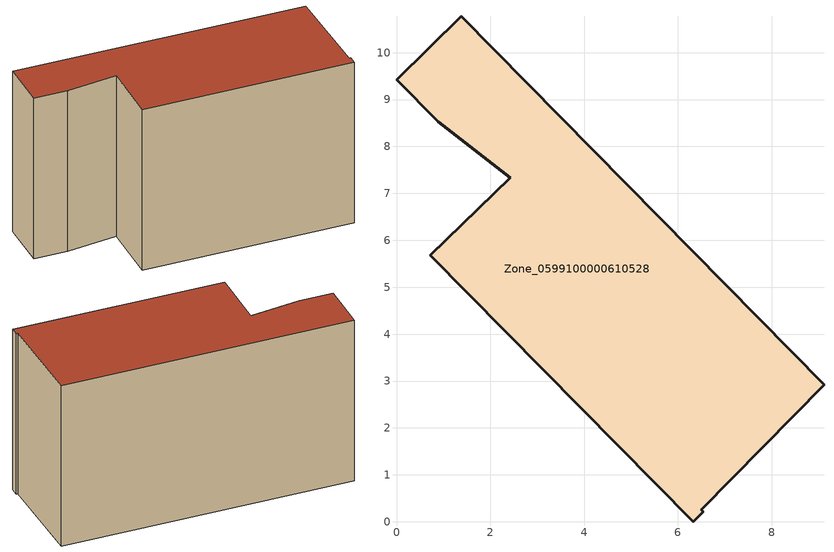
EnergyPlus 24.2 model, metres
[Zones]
Zone_0599100000610528
 floor ground (C_G): 0.72,5.68 2.42,7.33 0.89,8.53 0,9.43 1.38,10.78 9.11,2.92 6.5,0.26 6.54,0.22 6.33,0 z0
 wall outside (C_F): 0.89,8.53 2.42,7.33 0.72,5.68 6.33,0 6.54,0.22 6.5,0.26 9.11,2.92 1.38,10.78 0,9.43 0.89,8.53 z0:6.55
 roof outside (C_R): 2.42,7.33 0.72,5.68 6.33,0 6.54,0.22 6.5,0.26 9.11,2.92 1.38,10.78 0,9.43 0.89,8.53 z6.55
[BUILDING]
Pand.0599100000610528: North Axis=0; Terrain=City; Loads Convergence Tolerance Value=0.04; Temperature Convergence Tolerance Value=0.4; Solar Distribution=FullExterior; Maximum Number of Warmup Days=25; Minimum Number of Warmup Days=1
[Site:Location]
Rotterdam.The.Hague.AP_ZH_NLD Design_Conditions: Latitude=51.96; Longitude=4.45; Time Zone=1; Elevation=-4.5
[SITE:GROUNDTEMPERATURE:BUILDINGSURFACE]
18, 18, 18, 18, 18, 18, 18, 18, 18, 18, 18, 18
[MATERIAL] Thermal Absorptance=0.9; Solar Absorptance=0.7; Visible Absorptance=0.7
Name | Roughness | Thickness | Conductivity | Density | Specific Heat
G.TI.1946 | MediumSmooth | 0.15 | 1 | 540 | 1210
F.TI.1946 | Rough | 0.3 | 0.857143 | 1920 | 840
R.TI.1946 | MediumRough | 0.2 | 0.1 | 1500 | 1000
[CONSTRUCTION]
C_G: G.TI.1946
C_F: F.TI.1946
C_R: R.TI.1946
[ZONE]
Zone_0599100000610528: Type=1; Multiplier=1; Ceiling Height=Autocalculate; Volume=Autocalculate; Floor Area=autocalculate; Part of Total Floor Area=Yes
[ZONEINFILTRATION:DESIGNFLOWRATE]
Infil_Zone_0599100000610528: Zone or ZoneList or Space or SpaceList=Zone_0599100000610528; Schedule=AlwaysOn; Design Flow Rate Calculation Method=Flow/Area; Flow Rate per Floor Area=0.003; Constant Term Coefficient=1; Temperature Term Coefficient=0; Velocity Term Coefficient=0; Velocity Squared Term Coefficient=0
[HVACTEMPLATE:ZONE:IDEALLOADSAIRSYSTEM]
Zone_0599100000610528: Maximum Heating Supply Air Temperature=50; Minimum Cooling Supply Air Temperature=13; Maximum Heating Supply Air Humidity Ratio=0.0156; Minimum Cooling Supply Air Humidity Ratio=0.0077; Heating Limit=NoLimit; Cooling Limit=NoLimit; Dehumidification Control Type=ConstantSensibleHeatRatio; Cooling Sensible Heat Ratio=0.7; Dehumidification Setpoint=60; Humidification Control Type=None; Humidification Setpoint=30; Outdoor Air Method=None; Outdoor Air Flow Rate per Person=0.00944; Outdoor Air Flow Rate per Zone Floor Area=0; Outdoor Air Flow Rate per Zone=0; Demand Controlled Ventilation Type=None; Outdoor Air Economizer Type=NoEconomizer; Heat Recovery Type=None; Sensible Heat Recovery Effectiveness=0.7; Latent Heat Recovery Effectiveness=0.65
[ZONECONTROL:THERMOSTAT]
ThermostatControl_Zone_0599100000610528: Zone or ZoneList=Zone_0599100000610528; Control Type Schedule=DualSetpointControlType; Control 1=Thermostat_Zone_0599100000610528; Temperature Difference Between Cutout And Setpoint=0
[THERMOSTATSETPOINT:DUALSETPOINT]
Thermostat_Zone_0599100000610528: Heating Setpoint Temperature Schedule=HeatingSetpoint_Zone_0599100000610528; Cooling Setpoint Temperature Schedule=CoolingSetpoint_Zone_0599100000610528
[SCHEDULE:COMPACT]
HeatingSetpoint_Zone_0599100000610528: Through: 12/31, For: AllDays, Until: 24:00, 21
CoolingSetpoint_Zone_0599100000610528: Through: 12/31, For: AllDays, Until: 24:00, 24
DualSetpointControlType: Through: 12/31, For: AllDays, Until: 24:00, 4
AlwaysOn: Through: 12/31, For: AllDays, Until: 24:00, 1
